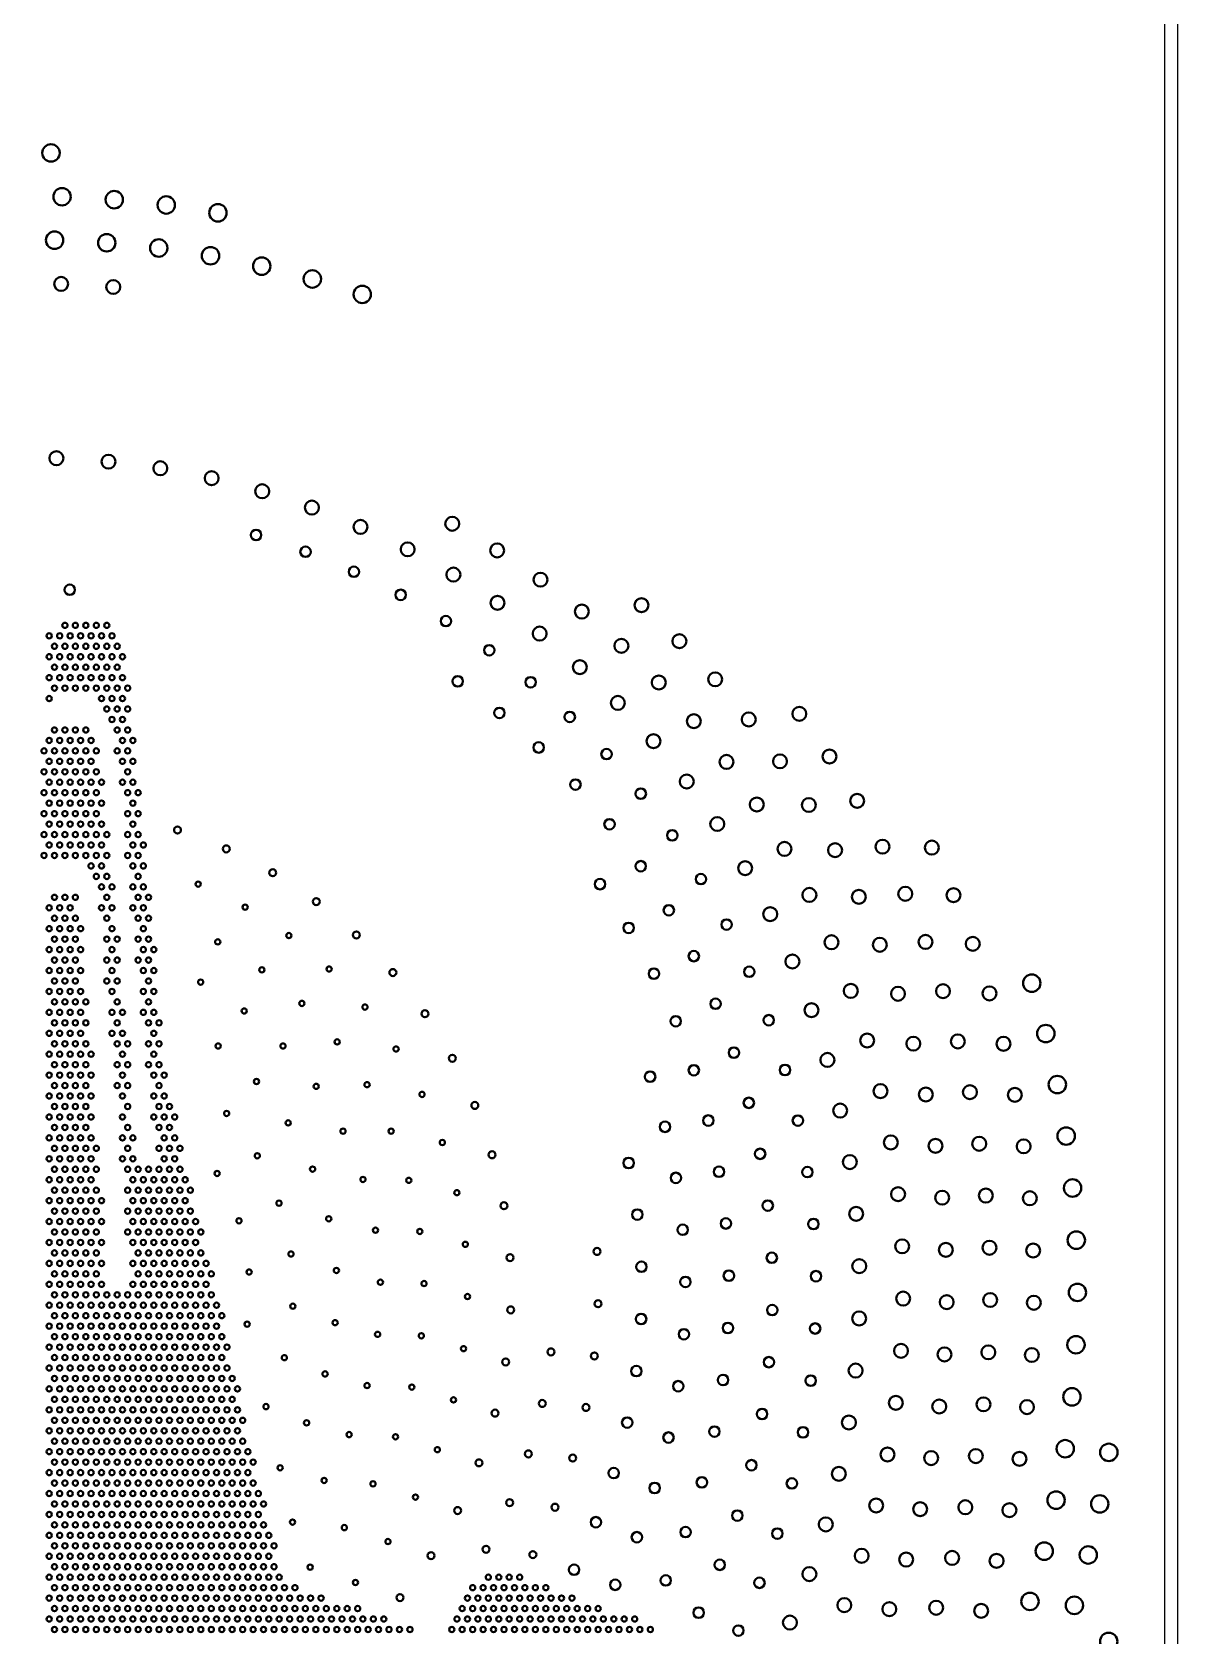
# Model space of a CAD drawing. Header units: metres. Extents: x 60.32 to 63.3, y 91.09 to 96.72.
# Drawn here: x 61.986 to 63.301, y 92.687 to 94.527 of the extents above; entities that cross this region are included whole.
import ezdxf

# ---------------------------------------------------------------- set-up
doc = ezdxf.new("R2010")
doc.units = ezdxf.units.M
doc.header["$MEASUREMENT"] = 0
doc.layers.add('ProfileEdges', color=7, linetype='Continuous', lineweight=40)

msp = doc.modelspace()

# ---------------------------------------------------------------- linework, layer by layer
at = {"layer": 'Defpoints'}
msp.add_lwpolyline([(60.3184, 91.0914), (63.3015, 91.0914), (63.3015, 96.7201), (60.3184, 96.7201)], close=True, dxfattribs=at)
msp.add_lwpolyline([(61.3671, 96.7086), (63.2861, 96.7086), (63.2861, 91.1078)], dxfattribs=at)
at = {"layer": 'ProfileEdges'}
for centre, radius in [((62.0079, 94.3883), 0.01), ((62.0206, 94.338), 0.01), ((62.0805, 94.3347), 0.01), ((62.1402, 94.3286), 0.01), ((62.1995, 94.3196), 0.01), ((62.012, 94.2882), 0.01), ((62.0719, 94.2852), 0.01), ((62.1316, 94.2792), 0.01), ((62.191, 94.2703), 0.01), ((62.2498, 94.2584), 0.01), ((62.0195, 94.238), 0.008), ((62.3079, 94.2437), 0.01), ((62.0794, 94.2345), 0.008), ((62.3652, 94.226), 0.01), ((62.0141, 94.038), 0.008), ((62.0739, 94.0341), 0.008), ((62.1334, 94.0265), 0.008), ((62.1923, 94.0151), 0.008), ((62.2504, 94.0001), 0.008), ((62.3074, 93.9814), 0.008), ((62.4685, 93.9629), 0.008), ((62.2433, 93.95), 0.006), ((62.3631, 93.9592), 0.008), ((62.3001, 93.9308), 0.006), ((62.4173, 93.9335), 0.008), ((62.5201, 93.9323), 0.008), ((62.3556, 93.9078), 0.006), ((62.4698, 93.9045), 0.008), ((62.5697, 93.8987), 0.008), ((62.0294, 93.8872), 0.006), ((62.4093, 93.8813), 0.006), ((62.5204, 93.8722), 0.008), ((62.6173, 93.8621), 0.008), ((62.6857, 93.8694), 0.008), ((62.0239, 93.8463), 0.003), ((62.0359, 93.8463), 0.003), ((62.0479, 93.8463), 0.003), ((62.0599, 93.8463), 0.003), ((62.0719, 93.8463), 0.003), ((62.4612, 93.8512), 0.006), ((62.5688, 93.8368), 0.008), ((62.0059, 93.8343), 0.003), ((62.0119, 93.8223), 0.003), ((62.0179, 93.8343), 0.003), ((62.0239, 93.8223), 0.003), ((62.0299, 93.8343), 0.003), ((62.0359, 93.8223), 0.003), ((62.0419, 93.8343), 0.003), ((62.0479, 93.8223), 0.003), ((62.0539, 93.8343), 0.003), ((62.0599, 93.8223), 0.003), ((62.0659, 93.8343), 0.003), ((62.0719, 93.8223), 0.003), ((62.0779, 93.8343), 0.003), ((62.0839, 93.8223), 0.003), ((62.511, 93.8177), 0.006), ((62.6626, 93.8228), 0.008), ((62.7292, 93.8281), 0.008), ((62.0059, 93.8103), 0.003), ((62.0179, 93.8103), 0.003), ((62.0299, 93.8103), 0.003), ((62.0419, 93.8103), 0.003), ((62.0539, 93.8103), 0.003), ((62.0659, 93.8103), 0.003), ((62.0779, 93.8103), 0.003), ((62.0899, 93.8103), 0.003), ((62.615, 93.7984), 0.008), ((62.0059, 93.7863), 0.003), ((62.0119, 93.7983), 0.003), ((62.0179, 93.7863), 0.003), ((62.0239, 93.7983), 0.003), ((62.0299, 93.7863), 0.003), ((62.0359, 93.7983), 0.003), ((62.0419, 93.7863), 0.003), ((62.0479, 93.7983), 0.003), ((62.0539, 93.7863), 0.003), ((62.0599, 93.7983), 0.003), ((62.0659, 93.7863), 0.003), ((62.0719, 93.7983), 0.003), ((62.0779, 93.7863), 0.003), ((62.0839, 93.7983), 0.003), ((62.0899, 93.7863), 0.003), ((62.4748, 93.7821), 0.006), ((62.5585, 93.781), 0.006), ((62.7055, 93.7808), 0.008), ((62.7703, 93.7844), 0.008), ((62.0119, 93.7743), 0.003), ((62.0239, 93.7743), 0.003), ((62.0359, 93.7743), 0.003), ((62.0479, 93.7743), 0.003), ((62.0599, 93.7743), 0.003), ((62.0719, 93.7743), 0.003), ((62.0839, 93.7743), 0.003), ((62.0959, 93.7743), 0.003), ((62.0059, 93.7623), 0.003), ((62.0659, 93.7623), 0.003), ((62.0719, 93.7503), 0.003), ((62.0779, 93.7623), 0.003), ((62.0839, 93.7503), 0.003), ((62.0899, 93.7623), 0.003), ((62.0959, 93.7503), 0.003), ((62.5226, 93.7458), 0.006), ((62.6586, 93.7573), 0.008), ((62.8669, 93.7448), 0.008), ((62.0779, 93.7383), 0.003), ((62.0899, 93.7383), 0.003), ((62.6034, 93.7412), 0.006), ((62.7458, 93.7364), 0.008), ((62.8088, 93.7384), 0.008), ((62.0059, 93.7143), 0.003), ((62.0119, 93.7263), 0.003), ((62.0179, 93.7143), 0.003), ((62.0239, 93.7263), 0.003), ((62.0299, 93.7143), 0.003), ((62.0359, 93.7263), 0.003), ((62.0419, 93.7143), 0.003), ((62.0479, 93.7263), 0.003), ((62.0539, 93.7143), 0.003), ((62.0839, 93.7263), 0.003), ((62.0899, 93.7143), 0.003), ((62.0959, 93.7263), 0.003), ((62.1019, 93.7143), 0.003), ((62.6995, 93.7134), 0.008), ((61.9999, 93.7023), 0.003), ((62.0119, 93.7023), 0.003), ((62.0239, 93.7023), 0.003), ((62.0359, 93.7023), 0.003), ((62.0479, 93.7023), 0.003), ((62.0599, 93.7023), 0.003), ((62.0839, 93.7023), 0.003), ((62.0959, 93.7023), 0.003), ((62.5677, 93.7062), 0.006), ((62.6456, 93.6986), 0.006), ((62.7833, 93.6896), 0.008), ((62.8447, 93.6903), 0.008), ((62.9015, 93.6958), 0.008), ((61.9999, 93.6783), 0.003), ((62.0059, 93.6903), 0.003), ((62.0119, 93.6783), 0.003), ((62.0179, 93.6903), 0.003), ((62.0239, 93.6783), 0.003), ((62.0299, 93.6903), 0.003), ((62.0359, 93.6783), 0.003), ((62.0419, 93.6903), 0.003), ((62.0479, 93.6783), 0.003), ((62.0539, 93.6903), 0.003), ((62.0599, 93.6783), 0.003), ((62.0899, 93.6903), 0.003), ((62.0959, 93.6783), 0.003), ((62.1019, 93.6903), 0.003), ((61.9999, 93.6543), 0.003), ((62.0059, 93.6663), 0.003), ((62.0119, 93.6543), 0.003), ((62.0179, 93.6663), 0.003), ((62.0239, 93.6543), 0.003), ((62.0299, 93.6663), 0.003), ((62.0359, 93.6543), 0.003), ((62.0419, 93.6663), 0.003), ((62.0479, 93.6543), 0.003), ((62.0539, 93.6663), 0.003), ((62.0599, 93.6543), 0.003), ((62.0659, 93.6663), 0.003), ((62.0899, 93.6663), 0.003), ((62.0959, 93.6543), 0.003), ((62.1019, 93.6663), 0.003), ((62.1079, 93.6543), 0.003), ((62.6099, 93.6636), 0.006), ((62.6849, 93.6532), 0.006), ((62.7376, 93.6671), 0.008), ((62.0059, 93.6423), 0.003), ((62.0179, 93.6423), 0.003), ((62.0299, 93.6423), 0.003), ((62.0419, 93.6423), 0.003), ((62.0539, 93.6423), 0.003), ((62.0659, 93.6423), 0.003), ((62.1019, 93.6423), 0.003), ((62.818, 93.6407), 0.008), ((62.8778, 93.6402), 0.008), ((62.9333, 93.6449), 0.008), ((61.9999, 93.6303), 0.003), ((62.0059, 93.6183), 0.003), ((62.0119, 93.6303), 0.003), ((62.0179, 93.6183), 0.003), ((62.0239, 93.6303), 0.003), ((62.0299, 93.6183), 0.003), ((62.0359, 93.6303), 0.003), ((62.0419, 93.6183), 0.003), ((62.0479, 93.6303), 0.003), ((62.0539, 93.6183), 0.003), ((62.0599, 93.6303), 0.003), ((62.0659, 93.6183), 0.003), ((62.0959, 93.6303), 0.003), ((62.1019, 93.6183), 0.003), ((62.1079, 93.6303), 0.003), ((62.649, 93.6181), 0.006), ((62.7727, 93.6184), 0.008), ((61.9999, 93.6063), 0.003), ((62.0119, 93.6063), 0.003), ((62.0239, 93.6063), 0.003), ((62.0359, 93.6063), 0.003), ((62.0479, 93.6063), 0.003), ((62.0599, 93.6063), 0.003), ((62.0719, 93.6063), 0.003), ((62.0959, 93.6063), 0.003), ((62.1079, 93.6063), 0.003), ((62.1531, 93.6115), 0.004), ((62.721, 93.6054), 0.006), ((61.9999, 93.5823), 0.003), ((62.0059, 93.5943), 0.003), ((62.0119, 93.5823), 0.003), ((62.0179, 93.5943), 0.003), ((62.0239, 93.5823), 0.003), ((62.0299, 93.5943), 0.003), ((62.0359, 93.5823), 0.003), ((62.0419, 93.5943), 0.003), ((62.0479, 93.5823), 0.003), ((62.0539, 93.5943), 0.003), ((62.0599, 93.5823), 0.003), ((62.0659, 93.5943), 0.003), ((62.0719, 93.5823), 0.003), ((62.0959, 93.5823), 0.003), ((62.1019, 93.5943), 0.003), ((62.1079, 93.5823), 0.003), ((62.1139, 93.5943), 0.003), ((62.2091, 93.5899), 0.004), ((62.8498, 93.5898), 0.008), ((62.9079, 93.5884), 0.008), ((62.9624, 93.5924), 0.008), ((63.0189, 93.5913), 0.008), ((62.0539, 93.5703), 0.003), ((62.0659, 93.5703), 0.003), ((62.1019, 93.5703), 0.003), ((62.1139, 93.5703), 0.003), ((62.2624, 93.5625), 0.004), ((62.6848, 93.57), 0.006), ((62.8047, 93.5677), 0.008), ((62.0599, 93.5583), 0.003), ((62.0659, 93.5463), 0.003), ((62.0719, 93.5583), 0.003), ((62.0779, 93.5463), 0.003), ((62.1019, 93.5463), 0.003), ((62.1079, 93.5583), 0.003), ((62.1139, 93.5463), 0.003), ((62.1769, 93.5494), 0.003), ((62.6381, 93.5494), 0.006), ((62.7539, 93.5552), 0.006), ((62.0119, 93.5343), 0.003), ((62.0239, 93.5343), 0.003), ((62.0359, 93.5343), 0.003), ((62.0719, 93.5343), 0.003), ((62.1079, 93.5343), 0.003), ((62.1199, 93.5343), 0.003), ((62.3124, 93.5294), 0.004), ((62.8784, 93.537), 0.008), ((62.9351, 93.5349), 0.008), ((62.9885, 93.5384), 0.008), ((63.0439, 93.5367), 0.008), ((62.0059, 93.5223), 0.003), ((62.0119, 93.5103), 0.003), ((62.0179, 93.5223), 0.003), ((62.0239, 93.5103), 0.003), ((62.0299, 93.5223), 0.003), ((62.0359, 93.5103), 0.003), ((62.0659, 93.5223), 0.003), ((62.0719, 93.5103), 0.003), ((62.0779, 93.5223), 0.003), ((62.1019, 93.5223), 0.003), ((62.1079, 93.5103), 0.003), ((62.1139, 93.5223), 0.003), ((62.1199, 93.5103), 0.003), ((62.2307, 93.523), 0.003), ((62.7171, 93.5194), 0.006), ((62.8335, 93.515), 0.008), ((62.0059, 93.4983), 0.003), ((62.0179, 93.4983), 0.003), ((62.0299, 93.4983), 0.003), ((62.0419, 93.4983), 0.003), ((62.0779, 93.4983), 0.003), ((62.1139, 93.4983), 0.003), ((62.281, 93.4904), 0.003), ((62.3585, 93.4911), 0.004), ((62.671, 93.4992), 0.006), ((62.7834, 93.503), 0.006), ((62.0059, 93.4743), 0.003), ((62.0119, 93.4863), 0.003), ((62.0179, 93.4743), 0.003), ((62.0239, 93.4863), 0.003), ((62.0299, 93.4743), 0.003), ((62.0359, 93.4863), 0.003), ((62.0419, 93.4743), 0.003), ((62.0719, 93.4863), 0.003), ((62.0779, 93.4743), 0.003), ((62.0839, 93.4863), 0.003), ((62.1079, 93.4863), 0.003), ((62.1139, 93.4743), 0.003), ((62.1199, 93.4863), 0.003), ((62.1259, 93.4743), 0.003), ((62.1993, 93.4832), 0.003), ((62.9038, 93.4827), 0.008), ((62.9592, 93.4799), 0.008), ((63.0117, 93.4831), 0.008), ((63.0659, 93.4809), 0.008), ((62.0119, 93.4623), 0.003), ((62.0239, 93.4623), 0.003), ((62.0359, 93.4623), 0.003), ((62.0719, 93.4623), 0.003), ((62.0839, 93.4623), 0.003), ((62.1079, 93.4623), 0.003), ((62.1199, 93.4623), 0.003), ((62.3271, 93.452), 0.003), ((62.7458, 93.4668), 0.006), ((62.8094, 93.4489), 0.006), ((62.8589, 93.4607), 0.008), ((62.0059, 93.4503), 0.003), ((62.0119, 93.4383), 0.003), ((62.0179, 93.4503), 0.003), ((62.0239, 93.4383), 0.003), ((62.0299, 93.4503), 0.003), ((62.0359, 93.4383), 0.003), ((62.0419, 93.4503), 0.003), ((62.0719, 93.4383), 0.003), ((62.0779, 93.4503), 0.003), ((62.0839, 93.4383), 0.003), ((62.1139, 93.4503), 0.003), ((62.1199, 93.4383), 0.003), ((62.1259, 93.4503), 0.003), ((62.1797, 93.437), 0.003), ((62.25, 93.4511), 0.003), ((62.4003, 93.448), 0.004), ((62.7, 93.4467), 0.006), ((63.1337, 93.4358), 0.01), ((62.0059, 93.4263), 0.003), ((62.0179, 93.4263), 0.003), ((62.0299, 93.4263), 0.003), ((62.0419, 93.4263), 0.003), ((62.0779, 93.4263), 0.003), ((62.1139, 93.4263), 0.003), ((62.1259, 93.4263), 0.003), ((62.7708, 93.4122), 0.006), ((62.9259, 93.4269), 0.008), ((62.9801, 93.4237), 0.008), ((63.0318, 93.4266), 0.008), ((63.0851, 93.4241), 0.008), ((62.0059, 93.4023), 0.003), ((62.0119, 93.4143), 0.003), ((62.0179, 93.4023), 0.003), ((62.0239, 93.4143), 0.003), ((62.0299, 93.4023), 0.003), ((62.0359, 93.4143), 0.003), ((62.0419, 93.4023), 0.003), ((62.0479, 93.4143), 0.003), ((62.0779, 93.4023), 0.003), ((62.0839, 93.4143), 0.003), ((62.0899, 93.4023), 0.003), ((62.1139, 93.4023), 0.003), ((62.1199, 93.4143), 0.003), ((62.1259, 93.4023), 0.003), ((62.2297, 93.4039), 0.003), ((62.2959, 93.4126), 0.003), ((62.3683, 93.4084), 0.003), ((62.4371, 93.4007), 0.004), ((62.8808, 93.4048), 0.008), ((62.0059, 93.3783), 0.003), ((62.0119, 93.3903), 0.003), ((62.0179, 93.3783), 0.003), ((62.0239, 93.3903), 0.003), ((62.0299, 93.3783), 0.003), ((62.0359, 93.3903), 0.003), ((62.0419, 93.3783), 0.003), ((62.0479, 93.3903), 0.003), ((62.0779, 93.3783), 0.003), ((62.0839, 93.3903), 0.003), ((62.0899, 93.3783), 0.003), ((62.1199, 93.3903), 0.003), ((62.1259, 93.3783), 0.003), ((62.1319, 93.3903), 0.003), ((62.725, 93.3921), 0.006), ((62.8318, 93.3933), 0.006), ((63.1498, 93.378), 0.01), ((62.0119, 93.3663), 0.003), ((62.0239, 93.3663), 0.003), ((62.0359, 93.3663), 0.003), ((62.0479, 93.3663), 0.003), ((62.0839, 93.3663), 0.003), ((62.0959, 93.3663), 0.003), ((62.1199, 93.3663), 0.003), ((62.1319, 93.3663), 0.003), ((62.1998, 93.3637), 0.003), ((62.2742, 93.3637), 0.003), ((62.3364, 93.3684), 0.003), ((62.404, 93.3603), 0.003), ((62.9447, 93.37), 0.008), ((62.9977, 93.3664), 0.008), ((63.0488, 93.369), 0.008), ((63.1012, 93.3663), 0.008), ((62.0059, 93.3543), 0.003), ((62.0119, 93.3423), 0.003), ((62.0179, 93.3543), 0.003), ((62.0239, 93.3423), 0.003), ((62.0299, 93.3543), 0.003), ((62.0359, 93.3423), 0.003), ((62.0419, 93.3543), 0.003), ((62.0479, 93.3423), 0.003), ((62.0539, 93.3543), 0.003), ((62.0839, 93.3423), 0.003), ((62.0899, 93.3543), 0.003), ((62.0959, 93.3423), 0.003), ((62.1199, 93.3423), 0.003), ((62.1259, 93.3543), 0.003), ((62.1319, 93.3423), 0.003), ((62.4686, 93.3496), 0.004), ((62.7918, 93.3561), 0.006), ((62.8991, 93.3477), 0.008), ((62.0059, 93.3303), 0.003), ((62.0179, 93.3303), 0.003), ((62.0299, 93.3303), 0.003), ((62.0419, 93.3303), 0.003), ((62.0539, 93.3303), 0.003), ((62.0899, 93.3303), 0.003), ((62.1259, 93.3303), 0.003), ((62.1379, 93.3303), 0.003), ((62.2438, 93.323), 0.003), ((62.6956, 93.3285), 0.006), ((62.7458, 93.3359), 0.006), ((62.8504, 93.3362), 0.006), ((63.163, 93.3195), 0.01), ((62.0059, 93.3063), 0.003), ((62.0119, 93.3183), 0.003), ((62.0179, 93.3063), 0.003), ((62.0239, 93.3183), 0.003), ((62.0299, 93.3063), 0.003), ((62.0359, 93.3183), 0.003), ((62.0419, 93.3063), 0.003), ((62.0479, 93.3183), 0.003), ((62.0539, 93.3063), 0.003), ((62.0839, 93.3183), 0.003), ((62.0899, 93.3063), 0.003), ((62.0959, 93.3183), 0.003), ((62.1259, 93.3063), 0.003), ((62.1319, 93.3183), 0.003), ((62.1379, 93.3063), 0.003), ((62.3123, 93.3174), 0.003), ((62.3707, 93.3193), 0.003), ((62.4338, 93.3082), 0.003), ((62.96, 93.312), 0.008), ((63.0121, 93.3081), 0.008), ((63.0627, 93.3107), 0.008), ((63.1143, 93.3077), 0.008), ((62.0119, 93.2943), 0.003), ((62.0239, 93.2943), 0.003), ((62.0359, 93.2943), 0.003), ((62.0479, 93.2943), 0.003), ((62.0959, 93.2943), 0.003), ((62.1319, 93.2943), 0.003), ((62.1439, 93.2943), 0.003), ((62.2095, 93.2863), 0.003), ((62.4944, 93.2955), 0.004), ((62.8089, 93.2985), 0.006), ((62.9138, 93.2896), 0.008), ((62.0059, 93.2823), 0.003), ((62.0119, 93.2703), 0.003), ((62.0179, 93.2823), 0.003), ((62.0239, 93.2703), 0.003), ((62.0299, 93.2823), 0.003), ((62.0359, 93.2703), 0.003), ((62.0419, 93.2823), 0.003), ((62.0479, 93.2703), 0.003), ((62.0539, 93.2823), 0.003), ((62.0899, 93.2823), 0.003), ((62.0959, 93.2703), 0.003), ((62.1259, 93.2823), 0.003), ((62.1319, 93.2703), 0.003), ((62.1379, 93.2823), 0.003), ((62.1439, 93.2703), 0.003), ((62.1499, 93.2823), 0.003), ((62.2802, 93.2755), 0.003), ((62.7127, 93.271), 0.006), ((62.7624, 93.2782), 0.006), ((62.8652, 93.2781), 0.006), ((62.0059, 93.2583), 0.003), ((62.0179, 93.2583), 0.003), ((62.0299, 93.2583), 0.003), ((62.0419, 93.2583), 0.003), ((62.0539, 93.2583), 0.003), ((62.0899, 93.2583), 0.003), ((62.1019, 93.2583), 0.003), ((62.1379, 93.2583), 0.003), ((62.1499, 93.2583), 0.003), ((62.3431, 93.266), 0.003), ((62.3983, 93.266), 0.003), ((62.4571, 93.253), 0.003), ((62.9719, 93.2531), 0.008), ((63.0232, 93.2492), 0.008), ((63.0734, 93.2516), 0.008), ((63.1244, 93.2486), 0.008), ((63.1732, 93.2604), 0.01), ((62.0059, 93.2343), 0.003), ((62.0119, 93.2463), 0.003), ((62.0179, 93.2343), 0.003), ((62.0239, 93.2463), 0.003), ((62.0299, 93.2343), 0.003), ((62.0359, 93.2463), 0.003), ((62.0419, 93.2343), 0.003), ((62.0479, 93.2463), 0.003), ((62.0539, 93.2343), 0.003), ((62.0599, 93.2463), 0.003), ((62.0899, 93.2343), 0.003), ((62.0959, 93.2463), 0.003), ((62.1019, 93.2343), 0.003), ((62.1319, 93.2463), 0.003), ((62.1379, 93.2343), 0.003), ((62.1439, 93.2463), 0.003), ((62.1499, 93.2343), 0.003), ((62.1559, 93.2463), 0.003), ((62.2447, 93.2378), 0.003), ((62.5142, 93.2389), 0.004), ((62.671, 93.2295), 0.006), ((62.8219, 93.24), 0.006), ((62.9249, 93.2306), 0.008), ((62.0119, 93.2223), 0.003), ((62.0239, 93.2223), 0.003), ((62.0359, 93.2223), 0.003), ((62.0479, 93.2223), 0.003), ((62.0599, 93.2223), 0.003), ((62.0959, 93.2223), 0.003), ((62.1079, 93.2223), 0.003), ((62.1199, 93.2223), 0.003), ((62.1319, 93.2223), 0.003), ((62.1439, 93.2223), 0.003), ((62.1559, 93.2223), 0.003), ((62.1986, 93.2175), 0.003), ((62.3082, 93.2225), 0.003), ((62.7252, 93.2124), 0.006), ((62.7747, 93.2195), 0.006), ((62.8761, 93.2191), 0.006), ((62.0059, 93.2103), 0.003), ((62.0119, 93.1983), 0.003), ((62.0179, 93.2103), 0.003), ((62.0239, 93.1983), 0.003), ((62.0299, 93.2103), 0.003), ((62.0359, 93.1983), 0.003), ((62.0419, 93.2103), 0.003), ((62.0479, 93.1983), 0.003), ((62.0539, 93.2103), 0.003), ((62.0599, 93.1983), 0.003), ((62.0959, 93.1983), 0.003), ((62.1019, 93.2103), 0.003), ((62.1079, 93.1983), 0.003), ((62.1139, 93.2103), 0.003), ((62.1199, 93.1983), 0.003), ((62.1259, 93.2103), 0.003), ((62.1319, 93.1983), 0.003), ((62.1379, 93.2103), 0.003), ((62.1439, 93.1983), 0.003), ((62.1499, 93.2103), 0.003), ((62.1559, 93.1983), 0.003), ((62.1619, 93.2103), 0.003), ((62.1679, 93.1983), 0.003), ((62.366, 93.2106), 0.003), ((62.4186, 93.2096), 0.003), ((62.4738, 93.1954), 0.003), ((62.9802, 93.1937), 0.008), ((63.0309, 93.1897), 0.008), ((63.0809, 93.1921), 0.008), ((63.1805, 93.2008), 0.01), ((62.0059, 93.1863), 0.003), ((62.0179, 93.1863), 0.003), ((62.0299, 93.1863), 0.003), ((62.0419, 93.1863), 0.003), ((62.0539, 93.1863), 0.003), ((62.0659, 93.1863), 0.003), ((62.1019, 93.1863), 0.003), ((62.1139, 93.1863), 0.003), ((62.1259, 93.1863), 0.003), ((62.1379, 93.1863), 0.003), ((62.1499, 93.1863), 0.003), ((62.1619, 93.1863), 0.003), ((62.2696, 93.1834), 0.003), ((62.5278, 93.1805), 0.004), ((62.8307, 93.1806), 0.006), ((62.9322, 93.1711), 0.008), ((63.1314, 93.189), 0.008), ((62.0059, 93.1623), 0.003), ((62.0119, 93.1743), 0.003), ((62.0179, 93.1623), 0.003), ((62.0239, 93.1743), 0.003), ((62.0299, 93.1623), 0.003), ((62.0359, 93.1743), 0.003), ((62.0419, 93.1623), 0.003), ((62.0479, 93.1743), 0.003), ((62.0539, 93.1623), 0.003), ((62.0599, 93.1743), 0.003), ((62.0659, 93.1623), 0.003), ((62.0959, 93.1743), 0.003), ((62.1019, 93.1623), 0.003), ((62.1079, 93.1743), 0.003), ((62.1139, 93.1623), 0.003), ((62.1199, 93.1743), 0.003), ((62.1259, 93.1623), 0.003), ((62.1319, 93.1743), 0.003), ((62.1379, 93.1623), 0.003), ((62.1439, 93.1743), 0.003), ((62.1499, 93.1623), 0.003), ((62.1559, 93.1743), 0.003), ((62.1619, 93.1623), 0.003), ((62.1679, 93.1743), 0.003), ((62.1739, 93.1623), 0.003), ((62.2237, 93.1632), 0.003), ((62.3267, 93.1655), 0.003), ((62.6809, 93.1703), 0.006), ((62.7826, 93.1601), 0.006), ((62.883, 93.1595), 0.006), ((62.0119, 93.1503), 0.003), ((62.0239, 93.1503), 0.003), ((62.0359, 93.1503), 0.003), ((62.0479, 93.1503), 0.003), ((62.0599, 93.1503), 0.003), ((62.0959, 93.1503), 0.003), ((62.1079, 93.1503), 0.003), ((62.1199, 93.1503), 0.003), ((62.1319, 93.1503), 0.003), ((62.1439, 93.1503), 0.003), ((62.1559, 93.1503), 0.003), ((62.1679, 93.1503), 0.003), ((62.1799, 93.1503), 0.003), ((62.3804, 93.1524), 0.003), ((62.4312, 93.151), 0.003), ((62.733, 93.1529), 0.006), ((63.1848, 93.141), 0.01), ((62.0059, 93.1383), 0.003), ((62.0119, 93.1263), 0.003), ((62.0179, 93.1383), 0.003), ((62.0239, 93.1263), 0.003), ((62.0299, 93.1383), 0.003), ((62.0359, 93.1263), 0.003), ((62.0419, 93.1383), 0.003), ((62.0479, 93.1263), 0.003), ((62.0539, 93.1383), 0.003), ((62.0599, 93.1263), 0.003), ((62.0659, 93.1383), 0.003), ((62.1019, 93.1383), 0.003), ((62.1079, 93.1263), 0.003), ((62.1139, 93.1383), 0.003), ((62.1199, 93.1263), 0.003), ((62.1259, 93.1383), 0.003), ((62.1319, 93.1263), 0.003), ((62.1379, 93.1383), 0.003), ((62.1439, 93.1263), 0.003), ((62.1499, 93.1383), 0.003), ((62.1559, 93.1263), 0.003), ((62.1619, 93.1383), 0.003), ((62.1679, 93.1263), 0.003), ((62.1739, 93.1383), 0.003), ((62.1799, 93.1263), 0.003), ((62.2834, 93.1251), 0.003), ((62.4835, 93.1362), 0.003), ((62.5349, 93.1209), 0.004), ((62.6347, 93.128), 0.004), ((62.8353, 93.1208), 0.006), ((62.9849, 93.1339), 0.008), ((63.0351, 93.1298), 0.008), ((63.0851, 93.1323), 0.008), ((63.1353, 93.1291), 0.008), ((62.0059, 93.1143), 0.003), ((62.0119, 93.1023), 0.003), ((62.0179, 93.1143), 0.003), ((62.0239, 93.1023), 0.003), ((62.0299, 93.1143), 0.003), ((62.0359, 93.1023), 0.003), ((62.0419, 93.1143), 0.003), ((62.0479, 93.1023), 0.003), ((62.0539, 93.1143), 0.003), ((62.0599, 93.1023), 0.003), ((62.0659, 93.1143), 0.003), ((62.1019, 93.1143), 0.003), ((62.1079, 93.1023), 0.003), ((62.1139, 93.1143), 0.003), ((62.1199, 93.1023), 0.003), ((62.1259, 93.1143), 0.003), ((62.1319, 93.1023), 0.003), ((62.1379, 93.1143), 0.003), ((62.1439, 93.1023), 0.003), ((62.1499, 93.1143), 0.003), ((62.1559, 93.1023), 0.003), ((62.1619, 93.1143), 0.003), ((62.1679, 93.1023), 0.003), ((62.1739, 93.1143), 0.003), ((62.1799, 93.1023), 0.003), ((62.1859, 93.1143), 0.003), ((62.1919, 93.1023), 0.003), ((62.2353, 93.1044), 0.003), ((62.3355, 93.1062), 0.003), ((62.6856, 93.1105), 0.006), ((62.786, 93.1002), 0.006), ((62.886, 93.0996), 0.006), ((62.9357, 93.1112), 0.008), ((62.0059, 93.0903), 0.003), ((62.0179, 93.0903), 0.003), ((62.0299, 93.0903), 0.003), ((62.0419, 93.0903), 0.003), ((62.0539, 93.0903), 0.003), ((62.0659, 93.0903), 0.003), ((62.1019, 93.0903), 0.003), ((62.1139, 93.0903), 0.003), ((62.1259, 93.0903), 0.003), ((62.1379, 93.0903), 0.003), ((62.1499, 93.0903), 0.003), ((62.1619, 93.0903), 0.003), ((62.1739, 93.0903), 0.003), ((62.1859, 93.0903), 0.003), ((62.386, 93.0927), 0.003), ((62.4361, 93.0912), 0.003), ((62.7361, 93.093), 0.006), ((63.1861, 93.081), 0.01), ((62.0059, 93.0663), 0.003), ((62.0119, 93.0783), 0.003), ((62.0179, 93.0663), 0.003), ((62.0239, 93.0783), 0.003), ((62.0299, 93.0663), 0.003), ((62.0359, 93.0783), 0.003), ((62.0419, 93.0663), 0.003), ((62.0479, 93.0783), 0.003), ((62.0539, 93.0663), 0.003), ((62.0599, 93.0783), 0.003), ((62.0659, 93.0663), 0.003), ((62.0719, 93.0783), 0.003), ((62.0779, 93.0663), 0.003), ((62.0839, 93.0783), 0.003), ((62.0899, 93.0663), 0.003), ((62.0959, 93.0783), 0.003), ((62.1019, 93.0663), 0.003), ((62.1079, 93.0783), 0.003), ((62.1139, 93.0663), 0.003), ((62.1199, 93.0783), 0.003), ((62.1259, 93.0663), 0.003), ((62.1319, 93.0783), 0.003), ((62.1379, 93.0663), 0.003), ((62.1439, 93.0783), 0.003), ((62.1499, 93.0663), 0.003), ((62.1559, 93.0783), 0.003), ((62.1619, 93.0663), 0.003), ((62.1679, 93.0783), 0.003), ((62.1739, 93.0663), 0.003), ((62.1799, 93.0783), 0.003), ((62.1859, 93.0663), 0.003), ((62.1919, 93.0783), 0.003), ((62.1979, 93.0663), 0.003), ((62.486, 93.0763), 0.003), ((62.6359, 93.068), 0.004), ((62.9861, 93.0739), 0.008), ((63.036, 93.0699), 0.008), ((63.086, 93.0723), 0.008), ((63.136, 93.0692), 0.008), ((62.0119, 93.0543), 0.003), ((62.0239, 93.0543), 0.003), ((62.0359, 93.0543), 0.003), ((62.0479, 93.0543), 0.003), ((62.0599, 93.0543), 0.003), ((62.0719, 93.0543), 0.003), ((62.0839, 93.0543), 0.003), ((62.0959, 93.0543), 0.003), ((62.1079, 93.0543), 0.003), ((62.1199, 93.0543), 0.003), ((62.1319, 93.0543), 0.003), ((62.1439, 93.0543), 0.003), ((62.1559, 93.0543), 0.003), ((62.1679, 93.0543), 0.003), ((62.1799, 93.0543), 0.003), ((62.1919, 93.0543), 0.003), ((62.2039, 93.0543), 0.003), ((62.2855, 93.0652), 0.003), ((62.5356, 93.061), 0.004), ((62.6853, 93.0505), 0.006), ((62.8358, 93.0608), 0.006), ((62.9355, 93.0512), 0.008), ((62.0059, 93.0423), 0.003), ((62.0119, 93.0303), 0.003), ((62.0179, 93.0423), 0.003), ((62.0239, 93.0303), 0.003), ((62.0299, 93.0423), 0.003), ((62.0359, 93.0303), 0.003), ((62.0419, 93.0423), 0.003), ((62.0479, 93.0303), 0.003), ((62.0539, 93.0423), 0.003), ((62.0599, 93.0303), 0.003), ((62.0659, 93.0423), 0.003), ((62.0719, 93.0303), 0.003), ((62.0779, 93.0423), 0.003), ((62.0839, 93.0303), 0.003), ((62.0899, 93.0423), 0.003), ((62.0959, 93.0303), 0.003), ((62.1019, 93.0423), 0.003), ((62.1079, 93.0303), 0.003), ((62.1139, 93.0423), 0.003), ((62.1199, 93.0303), 0.003), ((62.1259, 93.0423), 0.003), ((62.1319, 93.0303), 0.003), ((62.1379, 93.0423), 0.003), ((62.1439, 93.0303), 0.003), ((62.1499, 93.0423), 0.003), ((62.1559, 93.0303), 0.003), ((62.1619, 93.0423), 0.003), ((62.1679, 93.0303), 0.003), ((62.1739, 93.0423), 0.003), ((62.1799, 93.0303), 0.003), ((62.1859, 93.0423), 0.003), ((62.1919, 93.0303), 0.003), ((62.1979, 93.0423), 0.003), ((62.2039, 93.0303), 0.003), ((62.233, 93.0446), 0.003), ((62.334, 93.0463), 0.003), ((62.3828, 93.0329), 0.003), ((62.433, 93.0313), 0.003), ((62.7344, 93.033), 0.006), ((62.7849, 93.0402), 0.006), ((62.885, 93.0396), 0.006), ((62.0059, 93.0183), 0.003), ((62.0179, 93.0183), 0.003), ((62.0299, 93.0183), 0.003), ((62.0419, 93.0183), 0.003), ((62.0539, 93.0183), 0.003), ((62.0659, 93.0183), 0.003), ((62.0779, 93.0183), 0.003), ((62.0899, 93.0183), 0.003), ((62.1019, 93.0183), 0.003), ((62.1139, 93.0183), 0.003), ((62.1259, 93.0183), 0.003), ((62.1379, 93.0183), 0.003), ((62.1499, 93.0183), 0.003), ((62.1619, 93.0183), 0.003), ((62.1739, 93.0183), 0.003), ((62.1859, 93.0183), 0.003), ((62.1979, 93.0183), 0.003), ((62.2099, 93.0183), 0.003), ((62.4815, 93.0165), 0.003), ((62.5818, 93.0128), 0.004), ((62.9836, 93.014), 0.008), ((63.0335, 93.0099), 0.008), ((63.0838, 93.0123), 0.008), ((63.1337, 93.0092), 0.008), ((63.1844, 93.021), 0.01), ((62.0059, 92.9943), 0.003), ((62.0119, 93.0063), 0.003), ((62.0179, 92.9943), 0.003), ((62.0239, 93.0063), 0.003), ((62.0299, 92.9943), 0.003), ((62.0359, 93.0063), 0.003), ((62.0419, 92.9943), 0.003), ((62.0479, 93.0063), 0.003), ((62.0539, 92.9943), 0.003), ((62.0599, 93.0063), 0.003), ((62.0659, 92.9943), 0.003), ((62.0719, 93.0063), 0.003), ((62.0779, 92.9943), 0.003), ((62.0839, 93.0063), 0.003), ((62.0899, 92.9943), 0.003), ((62.0959, 93.0063), 0.003), ((62.1019, 92.9943), 0.003), ((62.1079, 93.0063), 0.003), ((62.1139, 92.9943), 0.003), ((62.1199, 93.0063), 0.003), ((62.1259, 92.9943), 0.003), ((62.1319, 93.0063), 0.003), ((62.1379, 92.9943), 0.003), ((62.1439, 93.0063), 0.003), ((62.1499, 92.9943), 0.003), ((62.1559, 93.0063), 0.003), ((62.1619, 92.9943), 0.003), ((62.1679, 93.0063), 0.003), ((62.1739, 92.9943), 0.003), ((62.1799, 93.0063), 0.003), ((62.1859, 92.9943), 0.003), ((62.1919, 93.0063), 0.003), ((62.1979, 92.9943), 0.003), ((62.2039, 93.0063), 0.003), ((62.2099, 92.9943), 0.003), ((62.2758, 93.0061), 0.003), ((62.5298, 93.0013), 0.004), ((62.6316, 93.0082), 0.004), ((62.6798, 92.9908), 0.006), ((62.832, 93.001), 0.006), ((62.9315, 92.9913), 0.008), ((62.0119, 92.9823), 0.003), ((62.0239, 92.9823), 0.003), ((62.0359, 92.9823), 0.003), ((62.0479, 92.9823), 0.003), ((62.0599, 92.9823), 0.003), ((62.0719, 92.9823), 0.003), ((62.0839, 92.9823), 0.003), ((62.0959, 92.9823), 0.003), ((62.1079, 92.9823), 0.003), ((62.1199, 92.9823), 0.003), ((62.1319, 92.9823), 0.003), ((62.1439, 92.9823), 0.003), ((62.1559, 92.9823), 0.003), ((62.1679, 92.9823), 0.003), ((62.1799, 92.9823), 0.003), ((62.1919, 92.9823), 0.003), ((62.2039, 92.9823), 0.003), ((62.2159, 92.9823), 0.003), ((62.3225, 92.9875), 0.003), ((62.3707, 92.9742), 0.003), ((62.7279, 92.9734), 0.006), ((62.7793, 92.9805), 0.006), ((62.88, 92.9798), 0.006), ((62.0059, 92.9703), 0.003), ((62.0119, 92.9583), 0.003), ((62.0179, 92.9703), 0.003), ((62.0239, 92.9583), 0.003), ((62.0299, 92.9703), 0.003), ((62.0359, 92.9583), 0.003), ((62.0419, 92.9703), 0.003), ((62.0479, 92.9583), 0.003), ((62.0539, 92.9703), 0.003), ((62.0599, 92.9583), 0.003), ((62.0659, 92.9703), 0.003), ((62.0719, 92.9583), 0.003), ((62.0779, 92.9703), 0.003), ((62.0839, 92.9583), 0.003), ((62.0899, 92.9703), 0.003), ((62.0959, 92.9583), 0.003), ((62.1019, 92.9703), 0.003), ((62.1079, 92.9583), 0.003), ((62.1139, 92.9703), 0.003), ((62.1199, 92.9583), 0.003), ((62.1259, 92.9703), 0.003), ((62.1319, 92.9583), 0.003), ((62.1379, 92.9703), 0.003), ((62.1439, 92.9583), 0.003), ((62.1499, 92.9703), 0.003), ((62.1559, 92.9583), 0.003), ((62.1619, 92.9703), 0.003), ((62.1679, 92.9583), 0.003), ((62.1739, 92.9703), 0.003), ((62.1799, 92.9583), 0.003), ((62.1859, 92.9703), 0.003), ((62.1919, 92.9583), 0.003), ((62.1979, 92.9703), 0.003), ((62.2039, 92.9583), 0.003), ((62.2099, 92.9703), 0.003), ((62.2159, 92.9583), 0.003), ((62.2219, 92.9703), 0.003), ((62.422, 92.9724), 0.003), ((62.4699, 92.9577), 0.003), ((62.9776, 92.9543), 0.008), ((63.0275, 92.9502), 0.008), ((63.0782, 92.9526), 0.008), ((63.1798, 92.9612), 0.01), ((62.0059, 92.9463), 0.003), ((62.0179, 92.9463), 0.003), ((62.0299, 92.9463), 0.003), ((62.0419, 92.9463), 0.003), ((62.0539, 92.9463), 0.003), ((62.0659, 92.9463), 0.003), ((62.0779, 92.9463), 0.003), ((62.0899, 92.9463), 0.003), ((62.1019, 92.9463), 0.003), ((62.1139, 92.9463), 0.003), ((62.1259, 92.9463), 0.003), ((62.1379, 92.9463), 0.003), ((62.1499, 92.9463), 0.003), ((62.1619, 92.9463), 0.003), ((62.1739, 92.9463), 0.003), ((62.1859, 92.9463), 0.003), ((62.1979, 92.9463), 0.003), ((62.2099, 92.9463), 0.003), ((62.2219, 92.9463), 0.003), ((62.2547, 92.95), 0.003), ((62.5176, 92.9425), 0.004), ((62.5718, 92.9536), 0.004), ((62.6219, 92.949), 0.004), ((62.8241, 92.9415), 0.006), ((62.9238, 92.9318), 0.008), ((63.1282, 92.9495), 0.008), ((62.0059, 92.9223), 0.003), ((62.0119, 92.9343), 0.003), ((62.0179, 92.9223), 0.003), ((62.0239, 92.9343), 0.003), ((62.0299, 92.9223), 0.003), ((62.0359, 92.9343), 0.003), ((62.0419, 92.9223), 0.003), ((62.0479, 92.9343), 0.003), ((62.0539, 92.9223), 0.003), ((62.0599, 92.9343), 0.003), ((62.0659, 92.9223), 0.003), ((62.0719, 92.9343), 0.003), ((62.0779, 92.9223), 0.003), ((62.0839, 92.9343), 0.003), ((62.0899, 92.9223), 0.003), ((62.0959, 92.9343), 0.003), ((62.1019, 92.9223), 0.003), ((62.1079, 92.9343), 0.003), ((62.1139, 92.9223), 0.003), ((62.1199, 92.9343), 0.003), ((62.1259, 92.9223), 0.003), ((62.1319, 92.9343), 0.003), ((62.1379, 92.9223), 0.003), ((62.1439, 92.9343), 0.003), ((62.1499, 92.9223), 0.003), ((62.1559, 92.9343), 0.003), ((62.1619, 92.9223), 0.003), ((62.1679, 92.9343), 0.003), ((62.1739, 92.9223), 0.003), ((62.1799, 92.9343), 0.003), ((62.1859, 92.9223), 0.003), ((62.1919, 92.9343), 0.003), ((62.1979, 92.9223), 0.003), ((62.2039, 92.9343), 0.003), ((62.2099, 92.9223), 0.003), ((62.2159, 92.9343), 0.003), ((62.2219, 92.9223), 0.003), ((62.2279, 92.9343), 0.003), ((62.3013, 92.9314), 0.003), ((62.6693, 92.9317), 0.006), ((62.7694, 92.9213), 0.006), ((62.8711, 92.9205), 0.006), ((62.0119, 92.9103), 0.003), ((62.0239, 92.9103), 0.003), ((62.0359, 92.9103), 0.003), ((62.0479, 92.9103), 0.003), ((62.0599, 92.9103), 0.003), ((62.0719, 92.9103), 0.003), ((62.0839, 92.9103), 0.003), ((62.0959, 92.9103), 0.003), ((62.1079, 92.9103), 0.003), ((62.1199, 92.9103), 0.003), ((62.1319, 92.9103), 0.003), ((62.1439, 92.9103), 0.003), ((62.1559, 92.9103), 0.003), ((62.1679, 92.9103), 0.003), ((62.1799, 92.9103), 0.003), ((62.1919, 92.9103), 0.003), ((62.2039, 92.9103), 0.003), ((62.2159, 92.9103), 0.003), ((62.2279, 92.9103), 0.003), ((62.3501, 92.9179), 0.003), ((62.4034, 92.9154), 0.003), ((62.4514, 92.9006), 0.003), ((62.7167, 92.9145), 0.006), ((62.9681, 92.8951), 0.008), ((63.1721, 92.9017), 0.01), ((63.2221, 92.8975), 0.01), ((62.0059, 92.8983), 0.003), ((62.0119, 92.8863), 0.003), ((62.0179, 92.8983), 0.003), ((62.0239, 92.8863), 0.003), ((62.0299, 92.8983), 0.003), ((62.0359, 92.8863), 0.003), ((62.0419, 92.8983), 0.003), ((62.0479, 92.8863), 0.003), ((62.0539, 92.8983), 0.003), ((62.0599, 92.8863), 0.003), ((62.0659, 92.8983), 0.003), ((62.0719, 92.8863), 0.003), ((62.0779, 92.8983), 0.003), ((62.0839, 92.8863), 0.003), ((62.0899, 92.8983), 0.003), ((62.0959, 92.8863), 0.003), ((62.1019, 92.8983), 0.003), ((62.1079, 92.8863), 0.003), ((62.1139, 92.8983), 0.003), ((62.1199, 92.8863), 0.003), ((62.1259, 92.8983), 0.003), ((62.1319, 92.8863), 0.003), ((62.1379, 92.8983), 0.003), ((62.1439, 92.8863), 0.003), ((62.1499, 92.8983), 0.003), ((62.1559, 92.8863), 0.003), ((62.1619, 92.8983), 0.003), ((62.1679, 92.8863), 0.003), ((62.1739, 92.8983), 0.003), ((62.1799, 92.8863), 0.003), ((62.1859, 92.8983), 0.003), ((62.1919, 92.8863), 0.003), ((62.1979, 92.8983), 0.003), ((62.2039, 92.8863), 0.003), ((62.2099, 92.8983), 0.003), ((62.2159, 92.8863), 0.003), ((62.2219, 92.8983), 0.003), ((62.2279, 92.8863), 0.003), ((62.2339, 92.8983), 0.003), ((62.2399, 92.8863), 0.003), ((62.4991, 92.8855), 0.004), ((62.5559, 92.8958), 0.004), ((62.6068, 92.891), 0.004), ((62.8119, 92.8828), 0.006), ((63.0182, 92.891), 0.008), ((63.0694, 92.8933), 0.008), ((63.1196, 92.8901), 0.008), ((62.0059, 92.8743), 0.003), ((62.0179, 92.8743), 0.003), ((62.0299, 92.8743), 0.003), ((62.0419, 92.8743), 0.003), ((62.0539, 92.8743), 0.003), ((62.0659, 92.8743), 0.003), ((62.0779, 92.8743), 0.003), ((62.0899, 92.8743), 0.003), ((62.1019, 92.8743), 0.003), ((62.1139, 92.8743), 0.003), ((62.1259, 92.8743), 0.003), ((62.1379, 92.8743), 0.003), ((62.1499, 92.8743), 0.003), ((62.1619, 92.8743), 0.003), ((62.1739, 92.8743), 0.003), ((62.1859, 92.8743), 0.003), ((62.1979, 92.8743), 0.003), ((62.2099, 92.8743), 0.003), ((62.2219, 92.8743), 0.003), ((62.2339, 92.8743), 0.003), ((62.2709, 92.8798), 0.003), ((62.3214, 92.8653), 0.003), ((62.6538, 92.8738), 0.006), ((62.755, 92.8631), 0.006), ((62.8583, 92.8619), 0.006), ((62.9123, 92.8729), 0.008), ((62.0059, 92.8503), 0.003), ((62.0119, 92.8623), 0.003), ((62.0179, 92.8503), 0.003), ((62.0239, 92.8623), 0.003), ((62.0299, 92.8503), 0.003), ((62.0359, 92.8623), 0.003), ((62.0419, 92.8503), 0.003), ((62.0479, 92.8623), 0.003), ((62.0539, 92.8503), 0.003), ((62.0599, 92.8623), 0.003), ((62.0659, 92.8503), 0.003), ((62.0719, 92.8623), 0.003), ((62.0779, 92.8503), 0.003), ((62.0839, 92.8623), 0.003), ((62.0899, 92.8503), 0.003), ((62.0959, 92.8623), 0.003), ((62.1019, 92.8503), 0.003), ((62.1079, 92.8623), 0.003), ((62.1139, 92.8503), 0.003), ((62.1199, 92.8623), 0.003), ((62.1259, 92.8503), 0.003), ((62.1319, 92.8623), 0.003), ((62.1379, 92.8503), 0.003), ((62.1439, 92.8623), 0.003), ((62.1499, 92.8503), 0.003), ((62.1559, 92.8623), 0.003), ((62.1619, 92.8503), 0.003), ((62.1679, 92.8623), 0.003), ((62.1739, 92.8503), 0.003), ((62.1799, 92.8623), 0.003), ((62.1859, 92.8503), 0.003), ((62.1919, 92.8623), 0.003), ((62.1979, 92.8503), 0.003), ((62.2039, 92.8623), 0.003), ((62.2099, 92.8503), 0.003), ((62.2159, 92.8623), 0.003), ((62.2219, 92.8503), 0.003), ((62.2279, 92.8623), 0.003), ((62.2339, 92.8503), 0.003), ((62.2399, 92.8623), 0.003), ((62.2459, 92.8503), 0.003), ((62.3775, 92.8614), 0.003), ((62.4262, 92.8462), 0.003), ((62.7008, 92.8566), 0.006), ((63.1616, 92.8427), 0.01), ((63.2117, 92.8384), 0.01), ((62.0059, 92.8263), 0.003), ((62.0119, 92.8383), 0.003), ((62.0179, 92.8263), 0.003), ((62.0239, 92.8383), 0.003), ((62.0299, 92.8263), 0.003), ((62.0359, 92.8383), 0.003), ((62.0419, 92.8263), 0.003), ((62.0479, 92.8383), 0.003), ((62.0539, 92.8263), 0.003), ((62.0599, 92.8383), 0.003), ((62.0659, 92.8263), 0.003), ((62.0719, 92.8383), 0.003), ((62.0779, 92.8263), 0.003), ((62.0839, 92.8383), 0.003), ((62.0899, 92.8263), 0.003), ((62.0959, 92.8383), 0.003), ((62.1019, 92.8263), 0.003), ((62.1079, 92.8383), 0.003), ((62.1139, 92.8263), 0.003), ((62.1199, 92.8383), 0.003), ((62.1259, 92.8263), 0.003), ((62.1319, 92.8383), 0.003), ((62.1379, 92.8263), 0.003), ((62.1439, 92.8383), 0.003), ((62.1499, 92.8263), 0.003), ((62.1559, 92.8383), 0.003), ((62.1619, 92.8263), 0.003), ((62.1679, 92.8383), 0.003), ((62.1739, 92.8263), 0.003), ((62.1799, 92.8383), 0.003), ((62.1859, 92.8263), 0.003), ((62.1919, 92.8383), 0.003), ((62.1979, 92.8263), 0.003), ((62.2039, 92.8383), 0.003), ((62.2099, 92.8263), 0.003), ((62.2159, 92.8383), 0.003), ((62.2219, 92.8263), 0.003), ((62.2279, 92.8383), 0.003), ((62.2339, 92.8263), 0.003), ((62.2399, 92.8383), 0.003), ((62.2459, 92.8263), 0.003), ((62.2519, 92.8383), 0.003), ((62.4746, 92.8308), 0.004), ((62.5343, 92.8398), 0.004), ((62.5864, 92.8346), 0.004), ((62.7957, 92.825), 0.006), ((62.955, 92.8365), 0.008), ((63.0055, 92.8323), 0.008), ((63.0574, 92.8345), 0.008), ((63.108, 92.8312), 0.008), ((62.0119, 92.8143), 0.003), ((62.0239, 92.8143), 0.003), ((62.0359, 92.8143), 0.003), ((62.0479, 92.8143), 0.003), ((62.0599, 92.8143), 0.003), ((62.0719, 92.8143), 0.003), ((62.0839, 92.8143), 0.003), ((62.0959, 92.8143), 0.003), ((62.1079, 92.8143), 0.003), ((62.1199, 92.8143), 0.003), ((62.1319, 92.8143), 0.003), ((62.1439, 92.8143), 0.003), ((62.1559, 92.8143), 0.003), ((62.1679, 92.8143), 0.003), ((62.1799, 92.8143), 0.003), ((62.1919, 92.8143), 0.003), ((62.2039, 92.8143), 0.003), ((62.2159, 92.8143), 0.003), ((62.2279, 92.8143), 0.003), ((62.2399, 92.8143), 0.003), ((62.2519, 92.8143), 0.003), ((62.2852, 92.8175), 0.003), ((62.3446, 92.8112), 0.003), ((62.6334, 92.8174), 0.006), ((62.7363, 92.8061), 0.006), ((62.8972, 92.8149), 0.008), ((62.0059, 92.8023), 0.003), ((62.0119, 92.7903), 0.003), ((62.0179, 92.8023), 0.003), ((62.0239, 92.7903), 0.003), ((62.0299, 92.8023), 0.003), ((62.0359, 92.7903), 0.003), ((62.0419, 92.8023), 0.003), ((62.0479, 92.7903), 0.003), ((62.0539, 92.8023), 0.003), ((62.0599, 92.7903), 0.003), ((62.0659, 92.8023), 0.003), ((62.0719, 92.7903), 0.003), ((62.0779, 92.8023), 0.003), ((62.0839, 92.7903), 0.003), ((62.0899, 92.8023), 0.003), ((62.0959, 92.7903), 0.003), ((62.1019, 92.8023), 0.003), ((62.1079, 92.7903), 0.003), ((62.1139, 92.8023), 0.003), ((62.1199, 92.7903), 0.003), ((62.1259, 92.8023), 0.003), ((62.1319, 92.7903), 0.003), ((62.1379, 92.8023), 0.003), ((62.1439, 92.7903), 0.003), ((62.1499, 92.8023), 0.003), ((62.1559, 92.7903), 0.003), ((62.1619, 92.8023), 0.003), ((62.1679, 92.7903), 0.003), ((62.1739, 92.8023), 0.003), ((62.1799, 92.7903), 0.003), ((62.1859, 92.8023), 0.003), ((62.1919, 92.7903), 0.003), ((62.1979, 92.8023), 0.003), ((62.2039, 92.7903), 0.003), ((62.2099, 92.8023), 0.003), ((62.2159, 92.7903), 0.003), ((62.2219, 92.8023), 0.003), ((62.2279, 92.7903), 0.003), ((62.2339, 92.8023), 0.003), ((62.2399, 92.7903), 0.003), ((62.2459, 92.8023), 0.003), ((62.2519, 92.7903), 0.003), ((62.2579, 92.8023), 0.003), ((62.2639, 92.7903), 0.003), ((62.3947, 92.7952), 0.003), ((62.6804, 92.8002), 0.006), ((62.8416, 92.8043), 0.006), ((63.148, 92.7842), 0.01), ((62.0059, 92.7783), 0.003), ((62.0179, 92.7783), 0.003), ((62.0299, 92.7783), 0.003), ((62.0419, 92.7783), 0.003), ((62.0539, 92.7783), 0.003), ((62.0659, 92.7783), 0.003), ((62.0779, 92.7783), 0.003), ((62.0899, 92.7783), 0.003), ((62.1019, 92.7783), 0.003), ((62.1139, 92.7783), 0.003), ((62.1259, 92.7783), 0.003), ((62.1379, 92.7783), 0.003), ((62.1499, 92.7783), 0.003), ((62.1619, 92.7783), 0.003), ((62.1739, 92.7783), 0.003), ((62.1859, 92.7783), 0.003), ((62.1979, 92.7783), 0.003), ((62.2099, 92.7783), 0.003), ((62.2219, 92.7783), 0.003), ((62.2339, 92.7783), 0.003), ((62.2459, 92.7783), 0.003), ((62.2579, 92.7783), 0.003), ((62.4442, 92.779), 0.004), ((62.5073, 92.7863), 0.004), ((62.561, 92.7802), 0.004), ((62.7755, 92.7685), 0.006), ((62.9384, 92.7789), 0.008), ((62.9895, 92.7745), 0.008), ((63.0422, 92.7764), 0.008), ((63.0933, 92.7731), 0.008), ((63.1985, 92.7798), 0.01), ((62.0059, 92.7543), 0.003), ((62.0119, 92.7663), 0.003), ((62.0179, 92.7543), 0.003), ((62.0239, 92.7663), 0.003), ((62.0299, 92.7543), 0.003), ((62.0359, 92.7663), 0.003), ((62.0419, 92.7543), 0.003), ((62.0479, 92.7663), 0.003), ((62.0539, 92.7543), 0.003), ((62.0599, 92.7663), 0.003), ((62.0659, 92.7543), 0.003), ((62.0719, 92.7663), 0.003), ((62.0779, 92.7543), 0.003), ((62.0839, 92.7663), 0.003), ((62.0899, 92.7543), 0.003), ((62.0959, 92.7663), 0.003), ((62.1019, 92.7543), 0.003), ((62.1079, 92.7663), 0.003), ((62.1139, 92.7543), 0.003), ((62.1199, 92.7663), 0.003), ((62.1259, 92.7543), 0.003), ((62.1319, 92.7663), 0.003), ((62.1379, 92.7543), 0.003), ((62.1439, 92.7663), 0.003), ((62.1499, 92.7543), 0.003), ((62.1559, 92.7663), 0.003), ((62.1619, 92.7543), 0.003), ((62.1679, 92.7663), 0.003), ((62.1739, 92.7543), 0.003), ((62.1799, 92.7663), 0.003), ((62.1859, 92.7543), 0.003), ((62.1919, 92.7663), 0.003), ((62.1979, 92.7543), 0.003), ((62.2039, 92.7663), 0.003), ((62.2099, 92.7543), 0.003), ((62.2159, 92.7663), 0.003), ((62.2219, 92.7543), 0.003), ((62.2279, 92.7663), 0.003), ((62.2339, 92.7543), 0.003), ((62.2399, 92.7663), 0.003), ((62.2459, 92.7543), 0.003), ((62.2519, 92.7663), 0.003), ((62.2579, 92.7543), 0.003), ((62.2639, 92.7663), 0.003), ((62.2699, 92.7543), 0.003), ((62.3054, 92.7658), 0.003), ((62.5099, 92.7543), 0.003), ((62.5219, 92.7543), 0.003), ((62.5339, 92.7543), 0.003), ((62.5459, 92.7543), 0.003), ((62.6083, 92.7629), 0.006), ((62.7135, 92.7506), 0.006), ((62.8784, 92.7579), 0.008), ((62.0119, 92.7423), 0.003), ((62.0239, 92.7423), 0.003), ((62.0359, 92.7423), 0.003), ((62.0479, 92.7423), 0.003), ((62.0599, 92.7423), 0.003), ((62.0719, 92.7423), 0.003), ((62.0839, 92.7423), 0.003), ((62.0959, 92.7423), 0.003), ((62.1079, 92.7423), 0.003), ((62.1199, 92.7423), 0.003), ((62.1319, 92.7423), 0.003), ((62.1439, 92.7423), 0.003), ((62.1559, 92.7423), 0.003), ((62.1679, 92.7423), 0.003), ((62.1799, 92.7423), 0.003), ((62.1919, 92.7423), 0.003), ((62.2039, 92.7423), 0.003), ((62.2159, 92.7423), 0.003), ((62.2279, 92.7423), 0.003), ((62.2399, 92.7423), 0.003), ((62.2519, 92.7423), 0.003), ((62.2639, 92.7423), 0.003), ((62.2759, 92.7423), 0.003), ((62.2879, 92.7423), 0.003), ((62.3574, 92.7482), 0.003), ((62.4919, 92.7423), 0.003), ((62.5039, 92.7423), 0.003), ((62.5159, 92.7423), 0.003), ((62.5279, 92.7423), 0.003), ((62.5399, 92.7423), 0.003), ((62.5519, 92.7423), 0.003), ((62.5639, 92.7423), 0.003), ((62.5759, 92.7423), 0.003), ((62.6556, 92.7456), 0.006), ((62.8211, 92.7479), 0.006), ((62.0059, 92.7303), 0.003), ((62.0119, 92.7183), 0.003), ((62.0179, 92.7303), 0.003), ((62.0239, 92.7183), 0.003), ((62.0299, 92.7303), 0.003), ((62.0359, 92.7183), 0.003), ((62.0419, 92.7303), 0.003), ((62.0479, 92.7183), 0.003), ((62.0539, 92.7303), 0.003), ((62.0599, 92.7183), 0.003), ((62.0659, 92.7303), 0.003), ((62.0719, 92.7183), 0.003), ((62.0779, 92.7303), 0.003), ((62.0839, 92.7183), 0.003), ((62.0899, 92.7303), 0.003), ((62.0959, 92.7183), 0.003), ((62.1019, 92.7303), 0.003), ((62.1079, 92.7183), 0.003), ((62.1139, 92.7303), 0.003), ((62.1199, 92.7183), 0.003), ((62.1259, 92.7303), 0.003), ((62.1319, 92.7183), 0.003), ((62.1379, 92.7303), 0.003), ((62.1439, 92.7183), 0.003), ((62.1499, 92.7303), 0.003), ((62.1559, 92.7183), 0.003), ((62.1619, 92.7303), 0.003), ((62.1679, 92.7183), 0.003), ((62.1739, 92.7303), 0.003), ((62.1799, 92.7183), 0.003), ((62.1859, 92.7303), 0.003), ((62.1919, 92.7183), 0.003), ((62.1979, 92.7303), 0.003), ((62.2039, 92.7183), 0.003), ((62.2099, 92.7303), 0.003), ((62.2159, 92.7183), 0.003), ((62.2219, 92.7303), 0.003), ((62.2279, 92.7183), 0.003), ((62.2339, 92.7303), 0.003), ((62.2399, 92.7183), 0.003), ((62.2459, 92.7303), 0.003), ((62.2519, 92.7183), 0.003), ((62.2579, 92.7303), 0.003), ((62.2639, 92.7183), 0.003), ((62.2699, 92.7303), 0.003), ((62.2759, 92.7183), 0.003), ((62.2819, 92.7303), 0.003), ((62.2879, 92.7183), 0.003), ((62.2939, 92.7303), 0.003), ((62.2999, 92.7183), 0.003), ((62.3059, 92.7303), 0.003), ((62.3119, 92.7183), 0.003), ((62.3179, 92.7303), 0.003), ((62.3239, 92.7183), 0.003), ((62.3359, 92.7183), 0.003), ((62.3479, 92.7183), 0.003), ((62.3599, 92.7183), 0.003), ((62.4085, 92.7309), 0.004), ((62.4799, 92.7183), 0.003), ((62.4859, 92.7303), 0.003), ((62.4919, 92.7183), 0.003), ((62.4979, 92.7303), 0.003), ((62.5039, 92.7183), 0.003), ((62.5099, 92.7303), 0.003), ((62.5159, 92.7183), 0.003), ((62.5219, 92.7303), 0.003), ((62.5279, 92.7183), 0.003), ((62.5339, 92.7303), 0.003), ((62.5399, 92.7183), 0.003), ((62.5459, 92.7303), 0.003), ((62.5519, 92.7183), 0.003), ((62.5579, 92.7303), 0.003), ((62.5639, 92.7183), 0.003), ((62.5699, 92.7303), 0.003), ((62.5759, 92.7183), 0.003), ((62.5819, 92.7303), 0.003), ((62.5879, 92.7183), 0.003), ((62.5939, 92.7303), 0.003), ((62.5999, 92.7183), 0.003), ((62.6059, 92.7303), 0.003), ((62.6119, 92.7183), 0.003), ((62.6239, 92.7183), 0.003), ((62.6359, 92.7183), 0.003), ((62.7513, 92.7136), 0.006), ((62.9185, 92.7223), 0.008), ((62.9702, 92.7177), 0.008), ((63.0239, 92.7193), 0.008), ((63.0756, 92.7157), 0.008), ((63.1316, 92.7265), 0.01), ((63.1826, 92.722), 0.01), ((62.0059, 92.7063), 0.003), ((62.0179, 92.7063), 0.003), ((62.0299, 92.7063), 0.003), ((62.0419, 92.7063), 0.003), ((62.0539, 92.7063), 0.003), ((62.0659, 92.7063), 0.003), ((62.0779, 92.7063), 0.003), ((62.0899, 92.7063), 0.003), ((62.1019, 92.7063), 0.003), ((62.1139, 92.7063), 0.003), ((62.1259, 92.7063), 0.003), ((62.1379, 92.7063), 0.003), ((62.1499, 92.7063), 0.003), ((62.1619, 92.7063), 0.003), ((62.1739, 92.7063), 0.003), ((62.1859, 92.7063), 0.003), ((62.1979, 92.7063), 0.003), ((62.2099, 92.7063), 0.003), ((62.2219, 92.7063), 0.003), ((62.2339, 92.7063), 0.003), ((62.2459, 92.7063), 0.003), ((62.2579, 92.7063), 0.003), ((62.2699, 92.7063), 0.003), ((62.2819, 92.7063), 0.003), ((62.2939, 92.7063), 0.003), ((62.3059, 92.7063), 0.003), ((62.3179, 92.7063), 0.003), ((62.3299, 92.7063), 0.003), ((62.3419, 92.7063), 0.003), ((62.3539, 92.7063), 0.003), ((62.3659, 92.7063), 0.003), ((62.3779, 92.7063), 0.003), ((62.3899, 92.7063), 0.003), ((62.4739, 92.7063), 0.003), ((62.4859, 92.7063), 0.003), ((62.4979, 92.7063), 0.003), ((62.5099, 92.7063), 0.003), ((62.5219, 92.7063), 0.003), ((62.5339, 92.7063), 0.003), ((62.5459, 92.7063), 0.003), ((62.5579, 92.7063), 0.003), ((62.5699, 92.7063), 0.003), ((62.5819, 92.7063), 0.003), ((62.5939, 92.7063), 0.003), ((62.6059, 92.7063), 0.003), ((62.6179, 92.7063), 0.003), ((62.6299, 92.7063), 0.003), ((62.6419, 92.7063), 0.003), ((62.6539, 92.7063), 0.003), ((62.6659, 92.7063), 0.003), ((62.6779, 92.7063), 0.003), ((62.8561, 92.7022), 0.008), ((62.0119, 92.6943), 0.003), ((62.0239, 92.6943), 0.003), ((62.0359, 92.6943), 0.003), ((62.0479, 92.6943), 0.003), ((62.0599, 92.6943), 0.003), ((62.0719, 92.6943), 0.003), ((62.0839, 92.6943), 0.003), ((62.0959, 92.6943), 0.003), ((62.1079, 92.6943), 0.003), ((62.1199, 92.6943), 0.003), ((62.1319, 92.6943), 0.003), ((62.1439, 92.6943), 0.003), ((62.1559, 92.6943), 0.003), ((62.1679, 92.6943), 0.003), ((62.1799, 92.6943), 0.003), ((62.1919, 92.6943), 0.003), ((62.2039, 92.6943), 0.003), ((62.2159, 92.6943), 0.003), ((62.2279, 92.6943), 0.003), ((62.2399, 92.6943), 0.003), ((62.2519, 92.6943), 0.003), ((62.2639, 92.6943), 0.003), ((62.2759, 92.6943), 0.003), ((62.2879, 92.6943), 0.003), ((62.2999, 92.6943), 0.003), ((62.3119, 92.6943), 0.003), ((62.3239, 92.6943), 0.003), ((62.3359, 92.6943), 0.003), ((62.3479, 92.6943), 0.003), ((62.3599, 92.6943), 0.003), ((62.3719, 92.6943), 0.003), ((62.3839, 92.6943), 0.003), ((62.3959, 92.6943), 0.003), ((62.4079, 92.6943), 0.003), ((62.4199, 92.6943), 0.003), ((62.4679, 92.6943), 0.003), ((62.4799, 92.6943), 0.003), ((62.4919, 92.6943), 0.003), ((62.5039, 92.6943), 0.003), ((62.5159, 92.6943), 0.003), ((62.5279, 92.6943), 0.003), ((62.5399, 92.6943), 0.003), ((62.5519, 92.6943), 0.003), ((62.5639, 92.6943), 0.003), ((62.5759, 92.6943), 0.003), ((62.5879, 92.6943), 0.003), ((62.5999, 92.6943), 0.003), ((62.6119, 92.6943), 0.003), ((62.6239, 92.6943), 0.003), ((62.6359, 92.6943), 0.003), ((62.6479, 92.6943), 0.003), ((62.6599, 92.6943), 0.003), ((62.6719, 92.6943), 0.003), ((62.6839, 92.6943), 0.003), ((62.6959, 92.6943), 0.003), ((62.7969, 92.693), 0.006), ((63.222, 92.6806), 0.01)]:
    msp.add_circle(centre, radius, dxfattribs=at)

doc.saveas('drawing.dxf')
